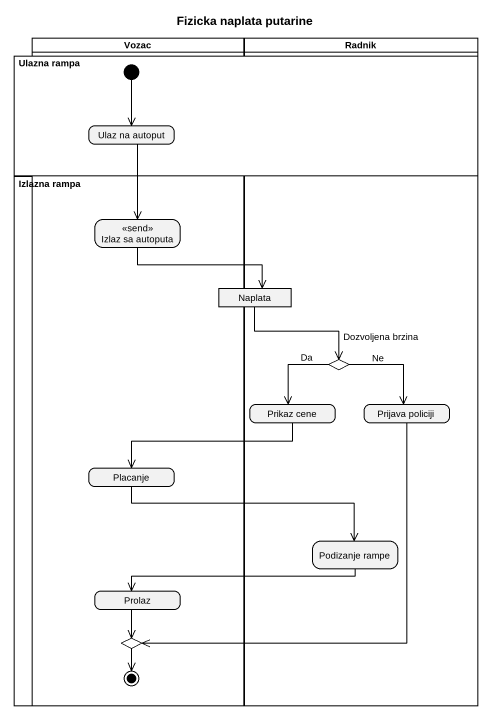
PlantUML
@startuml
title Fizicka naplata putarine
hide empty description
state Vozac <<partition>> {
  state "Izlaz sa autoputa" as Izlaz_sa_autoputa <<send>>
  state Placanje
  state Prolaz
  state choice2 <<choice>>
  choice2 --> [*]
}
state Radnik <<partition>> {
  state choice1 <<choice>>
  state "Prikaz cene" as Prikaz_cene
  state "Prijava policiji" as Prijava_policiji
  state "Podizanje rampe" as Podizanje_rampe
}
state "Ulazna rampa" as Ulazna_rampa <<partition>> {
  state "Ulaz na autoput" as Ulaz_na_autoput
  [*] --> Ulaz_na_autoput
}
state "Izlazna rampa" as Izlazna_rampa <<partition>> {
  state Naplata <<object>>
}
Ulaz_na_autoput --> Izlaz_sa_autoputa
Izlaz_sa_autoputa -right-> Naplata
Naplata --> choice1 : Dozvoljena brzina
choice1 --> Prikaz_cene : Da
choice1 --> Prijava_policiji : Ne
Prikaz_cene -left-> Placanje
Prijava_policiji --> choice2
Placanje -right-> Podizanje_rampe
Podizanje_rampe -left-> Prolaz
Prolaz --> choice2
@enduml
